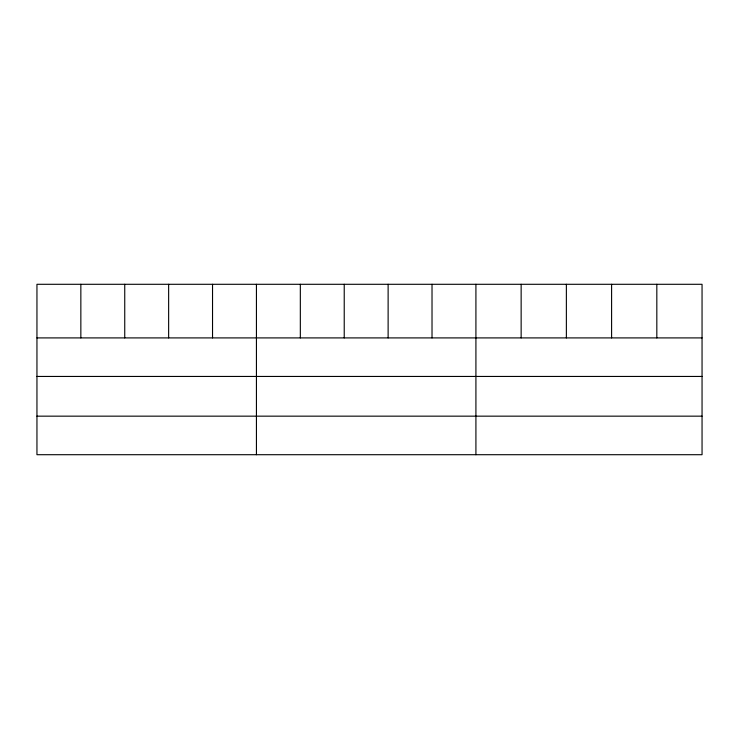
<?xml version="1.0" encoding="UTF-8"?>
<svg xmlns="http://www.w3.org/2000/svg" width="739" height="739" viewBox="0 0 739 739"><rect width="100%" height="100%" fill="white"/><g stroke="black" fill="none" stroke-linecap="round" stroke-linejoin="round"><path stroke-width="1.11" d="M702.05 376.447L702.05 284.293L36.95 284.293L36.95 454.707L702.05 454.707L702.05 376.447L36.95 376.447M36.95 337.908L702.05 337.908M36.95 416.159L702.05 416.159M656.823 284.293L656.823 337.908M611.596 284.293L611.596 337.908M566.37 284.293L566.37 337.908M521.143 284.293L521.143 337.908M475.916 284.293L475.916 454.707M432.019 284.293L432.019 337.908M388.123 284.293L388.123 337.908M344.226 284.293L344.226 337.908M300.33 284.293L300.33 337.908M256.433 284.293L256.433 454.707M212.536 284.293L212.536 337.908M168.64 284.293L168.64 337.908M124.743 284.293L124.743 337.908M80.847 284.293L80.847 337.908"/></g></svg>
